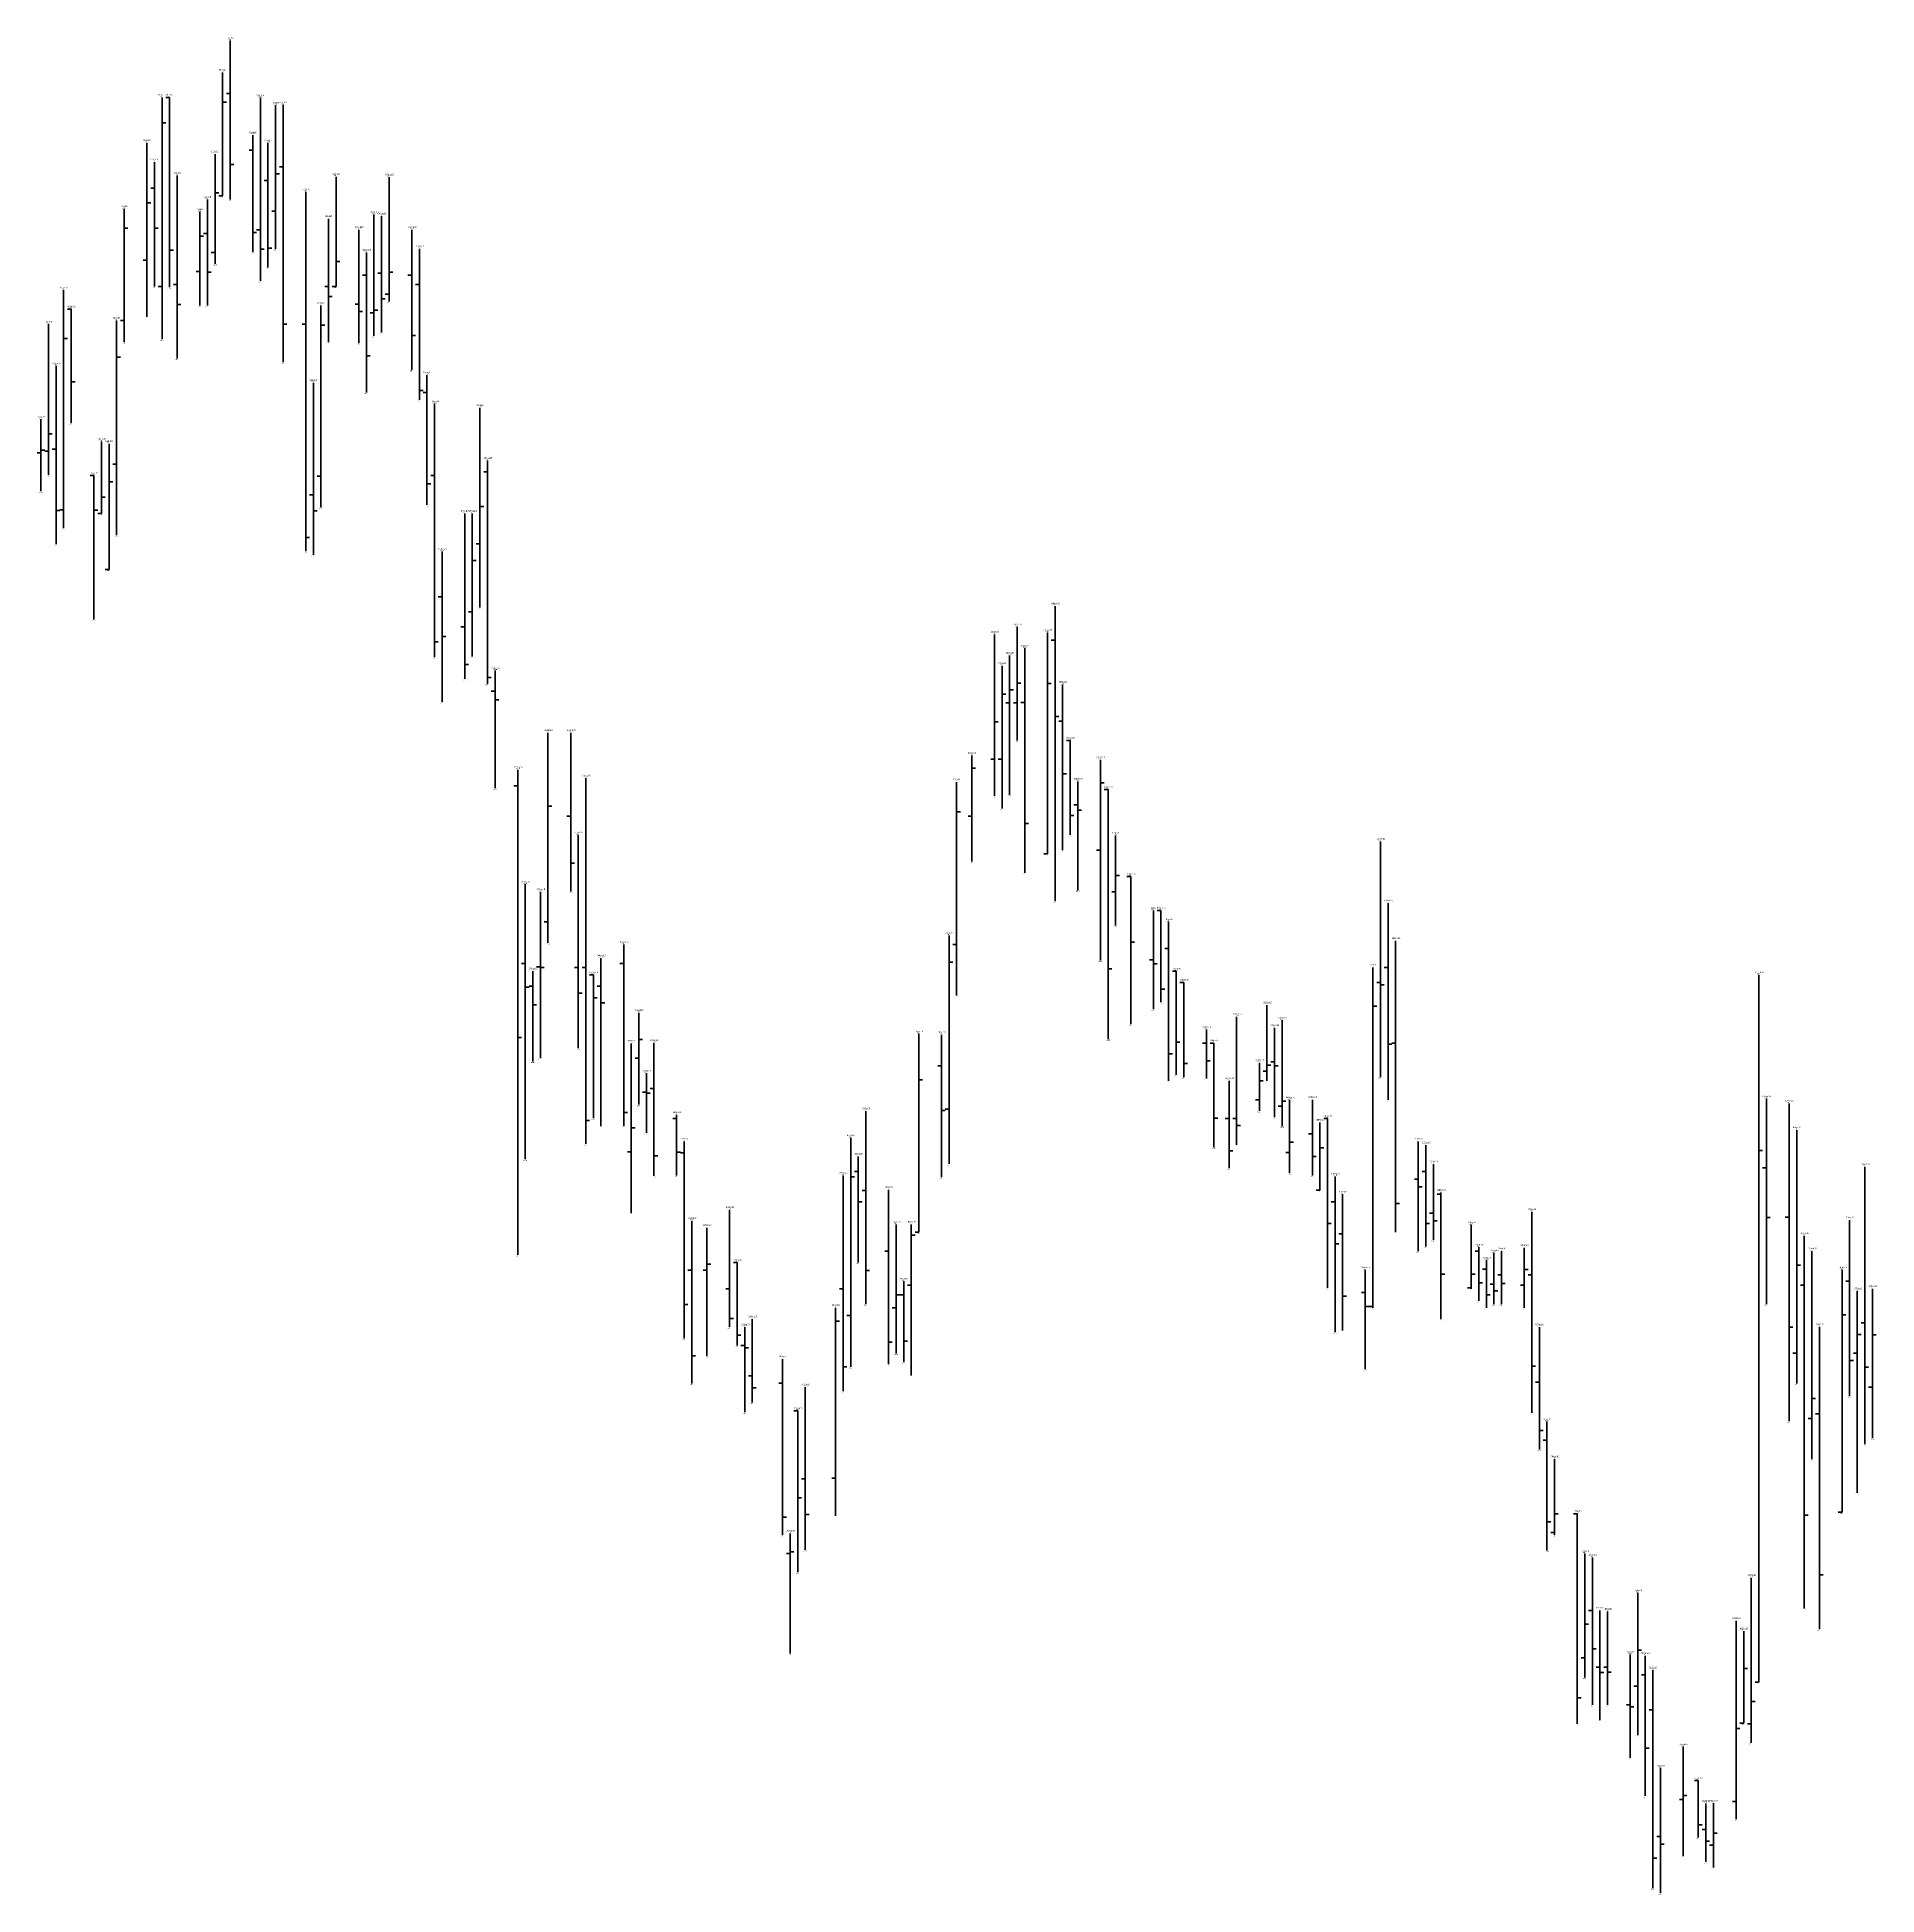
# Model space of a CAD drawing. Header units: inches. Extents: x 0 to 30000, y -20 to 2443.
# Drawn here: x 15003.5 to 15246.6, y 477.4 to 723 of the extents above; entities that cross this region are included whole.
import ezdxf

# ---------------------------------------------------------------- set-up
doc = ezdxf.new("R2010")
doc.units = ezdxf.units.IN
doc.header["$MEASUREMENT"] = 0
for name, color, linetype in [('DATE', 7, 'Continuous'), ('Graph', 7, 'Continuous'), ('Rate', 7, 'Continuous')]:
    doc.layers.add(name, color=color, linetype=linetype)
doc.styles.get("Standard").update_dxf_attribs({"font": 'arial.ttf'})

msp = doc.modelspace()

# ---------------------------------------------------------------- linework, layer by layer
at = {"layer": 'Graph', "color": 1, "lineweight": 35}
for p, q in [((15029, 722.5), (15029, 701.5)), ((15021, 715), (15020.5, 715)), ((15021, 715), (15021, 689.9)), ((15029, 715.5), (15028.5, 715.5)), ((15033, 714.925), (15033, 690.75)), ((15036, 714), (15036, 680)), ((15032, 710), (15032, 694.525)), ((15032, 708), (15031.5, 708)), ((15034, 708.975), (15034, 692.5)), ((15019, 706.45), (15019, 690)), ((15029, 706.125), (15029.5, 706.125)), ((15036, 705.8), (15035.5, 705.8)), ((15019, 703), (15018.5, 703)), ((15022, 704.675), (15022, 680.5)), ((15034, 704), (15033.5, 704)), ((15039, 702.5), (15039, 655)), ((15026, 701.5), (15026, 687.5)), ((15019, 697.7), (15019.5, 697.7)), ((15033, 697.5), (15032.5, 697.5)), ((15042, 698.95), (15042, 682.625)), ((15046, 697.5), (15046, 682.5)), ((15049, 699.3), (15049, 683.9)), ((15053, 697.5), (15053, 679)), ((15026, 697), (15025.5, 697)), ((15032, 697.125), (15032.5, 697.125)), ((15033, 694.95), (15033.5, 694.95)), ((15034, 695.075), (15034.5, 695.075)), ((15054, 695), (15054, 675)), ((15021, 694.825), (15021.5, 694.825)), ((15047, 694.5), (15047, 676)), ((15022, 690.25), (15021.5, 690.25)), ((15026, 691.875), (15026.5, 691.875)), ((15047, 691.5), (15046.5, 691.5)), ((15049, 691.75), (15048.5, 691.75)), ((15053, 691.5), (15052.5, 691.5)), ((15054, 690.25), (15053.5, 690.25)), ((15022, 687.625), (15022.5, 687.625)), ((15042, 690), (15041.5, 690)), ((15042, 688.675), (15042.5, 688.675)), ((15046, 687.65), (15045.5, 687.65)), ((15049, 688.35), (15049.5, 688.35)), ((15008, 687), (15007.5, 687)), ((15008, 687), (15008, 672)), ((15046, 686.7), (15046.5, 686.7)), ((15036, 685), (15036.5, 685)), ((15039, 685), (15038.5, 685)), ((15053, 683.525), (15053.5, 683.525)), ((15047, 680.825), (15047.5, 680.825)), ((15006, 679.5), (15006, 655.925)), ((15055, 678.3), (15055, 661.15)), ((15008, 677.4), (15008.5, 677.4)), ((15040, 677.275), (15040, 654.525)), ((15054, 676.275), (15054.5, 676.275)), ((15055, 676), (15054.5, 676)), ((15056, 674.475), (15056, 641)), ((15006, 668.5), (15005.5, 668.5)), ((15063, 665.5), (15062.5, 665.5)), ((15063, 667), (15063, 637.5)), ((15011, 665), (15010.5, 665)), ((15011, 665), (15011, 645.975)), ((15055, 663.9), (15055.5, 663.9)), ((15056, 665), (15055.5, 665)), ((15040, 662.45), (15039.5, 662.45)), ((15006, 660.375), (15006.5, 660.375)), ((15011, 660.45), (15011.5, 660.45)), ((15040, 660.35), (15040.5, 660.35)), ((15060, 660), (15060, 638.125)), ((15039, 656.825), (15039.5, 656.825)), ((15057, 654.95), (15057, 635.05)), ((15057, 649), (15056.5, 649)), ((15138, 647.75), (15138, 608.75)), ((15057, 643.725), (15057.5, 643.725)), ((15060, 645), (15059.5, 645)), ((15056, 643.05), (15056.5, 643.05)), ((15134, 642.175), (15134, 612.5)), ((15138, 643.25), (15137.5, 643.25)), ((15060, 640.025), (15060.5, 640.025)), ((15064, 639.225), (15064, 623.7)), ((15063, 638.3), (15063.5, 638.3)), ((15064, 636.5), (15063.5, 636.5)), ((15139, 637.4), (15139, 615.5)), ((15064, 635.35), (15064.5, 635.35)), ((15134, 635), (15133.5, 635)), ((15138, 633.15), (15138.5, 633.15)), ((15139, 632.55), (15138.5, 632.55)), ((15074, 631), (15074, 610.025)), ((15140, 630), (15139.5, 630)), ((15140, 630), (15140, 617.5)), ((15067, 624), (15066.5, 624)), ((15067, 626.125), (15067, 562)), ((15076, 625), (15076, 576.675)), ((15139, 625.6), (15139.5, 625.6)), ((15141, 624.575), (15141, 610.225)), ((15141, 621.5), (15140.5, 621.5)), ((15145, 623.5), (15144.5, 623.5)), ((15145, 623.5), (15145, 590.525)), ((15074, 620), (15073.5, 620)), ((15134, 619.025), (15134.5, 619.025)), ((15140, 620.075), (15140.5, 620.075)), ((15141, 620.775), (15141.5, 620.775)), ((15075, 617.5), (15075, 589.3)), ((15181, 616.65), (15181, 585.5)), ((15074, 613.775), (15074.5, 613.775)), ((15148, 612), (15147.5, 612)), ((15148, 612), (15148, 592.5)), ((15068, 610.975), (15068, 574.625)), ((15070, 609.975), (15070, 588)), ((15151, 607.5), (15151, 594.475)), ((15152, 607.5), (15151.5, 607.5)), ((15152, 607.5), (15152, 595.4)), ((15182, 608.5), (15182, 582.5)), ((15153, 606), (15153, 585)), ((15081, 603), (15081, 579)), ((15148, 603.325), (15148.5, 603.325)), ((15153, 602.5), (15152.5, 602.5)), ((15183, 603.5), (15183, 565)), ((15068, 600.5), (15067.5, 600.5)), ((15069, 599.5), (15069, 587.575)), ((15070, 600.05), (15069.5, 600.05)), ((15070, 599.975), (15070.5, 599.975)), ((15075, 600), (15074.5, 600)), ((15076, 600), (15075.5, 600)), ((15078, 601.225), (15078, 579)), ((15081, 600.5), (15080.5, 600.5)), ((15145, 599.825), (15145.5, 599.825)), ((15151, 601), (15150.5, 601)), ((15151, 600.45), (15151.5, 600.45)), ((15154, 599.475), (15153.5, 599.475)), ((15154, 599.475), (15154, 585.8)), ((15182, 600), (15181.5, 600)), ((15068, 597.375), (15068.5, 597.375)), ((15069, 597.5), (15068.5, 597.5)), ((15077, 599), (15076.5, 599)), ((15077, 599), (15077, 580.05)), ((15078, 597.5), (15077.5, 597.5)), ((15152, 597.1), (15152.5, 597.1)), ((15155, 598), (15154.5, 598)), ((15155, 598), (15155, 585.5)), ((15181, 598), (15180.5, 598)), ((15181, 597.7), (15181.5, 597.7)), ((15069, 595.025), (15069.5, 595.025)), ((15075, 596.575), (15075.5, 596.575)), ((15077, 595.975), (15077.5, 595.975)), ((15078, 595.325), (15078.5, 595.325)), ((15162, 593.475), (15162, 576.55)), ((15167, 592), (15167, 580.25)), ((15067, 590.75), (15067.5, 590.75)), ((15085, 590.025), (15085, 572.45)), ((15123, 591.1), (15123, 572.25)), ((15154, 590.1), (15154.5, 590.1)), ((15158, 590), (15157.5, 590)), ((15158, 591.775), (15158, 585.3)), ((15159, 590), (15158.5, 590)), ((15159, 590), (15159, 576.25)), ((15182, 589.825), (15182.5, 589.825)), ((15183, 590), (15182.5, 590)), ((15123, 587), (15122.5, 587)), ((15153, 588.55), (15153.5, 588.55)), ((15155, 587.275), (15155.5, 587.275)), ((15158, 587.625), (15158.5, 587.625)), ((15167, 587.5), (15166.5, 587.5)), ((15167, 587), (15167.5, 587)), ((15084, 586), (15084, 578.125)), ((15161, 585), (15161, 573.45)), ((15084, 583.5), (15083.5, 583.5)), ((15084, 583.375), (15084.5, 583.375)), ((15085, 584), (15084.5, 584)), ((15172, 582.5), (15172, 572.5)), ((15232, 582.6), (15232, 555.5)), ((15235, 582), (15235, 540)), ((15076, 579.75), (15076.5, 579.75)), ((15081, 580.825), (15081.5, 580.825)), ((15088, 580), (15087.5, 580)), ((15088, 580.5), (15088, 572.5)), ((15113, 581), (15113, 555.5)), ((15123, 581.075), (15123.5, 581.075)), ((15159, 580.05), (15159.5, 580.05)), ((15161, 580), (15160.5, 580)), ((15162, 580), (15161.5, 580)), ((15174, 580), (15173.5, 580)), ((15174, 580), (15174, 557.625)), ((15162, 579.075), (15162.5, 579.075)), ((15172, 578), (15171.5, 578)), ((15085, 575.1), (15085.5, 575.1)), ((15088, 575.55), (15088.5, 575.55)), ((15089, 575.5), (15088.5, 575.5)), ((15089, 577), (15089, 551)), ((15112, 575), (15112, 561)), ((15161, 575.75), (15161.5, 575.75)), ((15172, 575), (15172.5, 575)), ((15186, 577), (15186, 562.5)), ((15187, 576.5), (15187, 563.1)), ((15110, 572.5), (15110, 543.975)), ((15112, 573.025), (15111.5, 573.025)), ((15175, 572.375), (15175, 551.775)), ((15187, 573), (15186.5, 573)), ((15188, 574), (15188, 564)), ((15232, 573.5), (15231.5, 573.5)), ((15245, 573.65), (15245, 536.975)), ((15113, 570.5), (15112.5, 570.5)), ((15116, 570.6), (15116, 547.55)), ((15176, 570), (15176, 552)), ((15186, 572), (15185.5, 572)), ((15186, 571), (15186.5, 571)), ((15189, 570), (15188.5, 570)), ((15189, 570.25), (15189, 553.5)), ((15095, 567.95), (15095, 552.5)), ((15112, 569), (15112.5, 569)), ((15175, 569), (15174.5, 569)), ((15183, 568.775), (15183.5, 568.775)), ((15188, 567.5), (15187.5, 567.5)), ((15201, 567.675), (15201, 541.125)), ((15090, 566.5), (15090, 545)), ((15174, 566.125), (15174.5, 566.125)), ((15187, 566.125), (15187.5, 566.125)), ((15188, 566.475), (15188.5, 566.475)), ((15232, 566.95), (15232.5, 566.95)), ((15235, 567), (15234.5, 567)), ((15243, 566.6), (15243, 543.3)), ((15116, 562.5), (15115.5, 562.5)), ((15175, 563.475), (15175.5, 563.475)), ((15176, 564.775), (15175.5, 564.775)), ((15194, 562.5), (15193.5, 562.5)), ((15194, 563), (15194, 555.925)), ((15197, 562.5), (15197, 555.5)), ((15237, 564.5), (15237, 515.25)), ((15090, 559.975), (15089.5, 559.975)), ((15096, 560.975), (15095.5, 560.975)), ((15096, 560.975), (15096, 550)), ((15113, 559.925), (15113.5, 559.925)), ((15179, 560), (15179, 546.95)), ((15195, 560.1), (15194.5, 560.1)), ((15195, 561.275), (15195, 555)), ((15196, 562.25), (15196, 555.5)), ((15095, 557.5), (15094.5, 557.5)), ((15110, 557.5), (15109.5, 557.5)), ((15118, 558.5), (15118, 547.8)), ((15189, 559.45), (15189.5, 559.45)), ((15194, 558.3), (15194.5, 558.3)), ((15196, 558.125), (15195.5, 558.125)), ((15197, 559.375), (15196.5, 559.375)), ((15197, 558.225), (15197.5, 558.225)), ((15201, 559.375), (15200.5, 559.375)), ((15237, 558), (15236.5, 558)), ((15243, 558.5), (15242.5, 558.5)), ((15089, 555.425), (15089.5, 555.425)), ((15118, 556.725), (15117.5, 556.725)), ((15176, 556.525), (15176.5, 556.525)), ((15179, 557), (15178.5, 557)), ((15179, 555.15), (15179.5, 555.15)), ((15195, 556.7), (15195.5, 556.7)), ((15196, 557.25), (15196.5, 557.25)), ((15095, 553.6), (15095.5, 553.6)), ((15098, 553.5), (15098, 542.5)), ((15245, 553), (15244.5, 553)), ((15096, 551.375), (15096.5, 551.375)), ((15097, 552.45), (15097, 541.2)), ((15116, 550.45), (15116.5, 550.45)), ((15118, 550.575), (15118.5, 550.575)), ((15202, 552.45), (15202, 536.275)), ((15235, 552.425), (15235.5, 552.425)), ((15239, 552.5), (15239, 512.5)), ((15090, 548.65), (15090.5, 548.65)), ((15097, 550), (15096.5, 550)), ((15097, 549.7), (15097.5, 549.7)), ((15102, 548.225), (15102, 525)), ((15243, 548.05), (15243.5, 548.05)), ((15098, 546), (15097.5, 546)), ((15110, 547.2), (15110.5, 547.2)), ((15201, 547.275), (15201.5, 547.275)), ((15202, 545.15), (15201.5, 545.15)), ((15245, 547.15), (15245.5, 547.15)), ((15098, 544.4), (15098.5, 544.4)), ((15102, 545.025), (15101.5, 545.025)), ((15105, 544.5), (15105, 523.025)), ((15104, 541.4), (15103.5, 541.4)), ((15104, 541.4), (15104, 520.05)), ((15239, 541), (15238.5, 541)), ((15202, 538.8), (15202.5, 538.8)), ((15203, 539.95), (15203, 522.925)), ((15203, 537.5), (15202.5, 537.5)), ((15105, 532.4), (15104.5, 532.4)), ((15104, 529.875), (15104.5, 529.875)), ((15102, 527.325), (15102.5, 527.325)), ((15105, 527.675), (15105.5, 527.675)), ((15203, 526.725), (15203.5, 526.725)), ((15207, 527.775), (15206.5, 527.775)), ((15207, 527.8), (15207, 500)), ((15237, 527.575), (15237.5, 527.575)), ((15209, 522), (15209, 502.5)), ((15239, 519.7), (15239.5, 519.7)), ((15209, 515), (15208.5, 515)), ((15210, 515), (15210, 500.5)), ((15211, 514.85), (15211, 502.5)), ((15209, 509.925), (15209.5, 509.925)), ((15214, 509.15), (15214, 495.5)), ((15216, 509), (15216, 490.5)), ((15210, 507.5), (15209.5, 507.5)), ((15210, 506.8), (15210.5, 506.8)), ((15211, 507.5), (15210.5, 507.5)), ((15211, 506.825), (15211.5, 506.825)), ((15216, 506.5), (15215.5, 506.5)), ((15217, 507.1), (15217, 478.3)), ((15207, 503.425), (15207.5, 503.425)), ((15214, 502.5), (15213.5, 502.5)), ((15214, 502.25), (15214.5, 502.25)), ((15217, 501.875), (15216.5, 501.875)), ((15216, 496.8), (15216.5, 496.8)), ((15218, 494.125), (15218, 477.6)), ((15223, 492.5), (15222.5, 492.5)), ((15223, 492.5), (15223, 485)), ((15224, 489.475), (15224, 481.75)), ((15223, 486.65), (15223.5, 486.65)), ((15218, 485.125), (15217.5, 485.125)), ((15218, 484.1), (15218.5, 484.1)), ((15224, 486.025), (15223.5, 486.025)), ((15224, 484.475), (15224.5, 484.475)), ((15217, 482.25), (15217.5, 482.25))]:
    msp.add_line(p, q, dxfattribs=at)
at = {"layer": 'Graph', "color": 3, "lineweight": 35}
for p, q in [((15028, 718.3), (15028, 702)), ((15020, 715), (15020, 683.025)), ((15028, 714.35), (15028.5, 714.35)), ((15035, 713.95), (15035, 695)), ((15020, 711.65), (15020.5, 711.65)), ((15018, 709), (15018, 686)), ((15027, 707.5), (15027, 692.975)), ((15035, 704.875), (15035.5, 704.875)), ((15027, 702.375), (15027.5, 702.375)), ((15043, 704.5), (15043, 690)), ((15050, 704.45), (15050, 688)), ((15015, 700.25), (15015, 682.65)), ((15018, 701.075), (15018.5, 701.075)), ((15028, 702), (15027.5, 702)), ((15035, 699.975), (15034.5, 699.975)), ((15015, 697.725), (15015.5, 697.725)), ((15025, 699.85), (15025, 687.5)), ((15048, 699.5), (15048, 683.5)), ((15025, 696.65), (15025.5, 696.65)), ((15018, 693.5), (15017.5, 693.5)), ((15027, 694.5), (15026.5, 694.5)), ((15043, 693.3), (15043.5, 693.3)), ((15025, 692), (15024.5, 692)), ((15050, 691.9), (15050.5, 691.9)), ((15007, 689.5), (15007, 658.05)), ((15020, 690), (15019.5, 690)), ((15043, 690), (15042.5, 690)), ((15050, 689), (15049.5, 689)), ((15014, 685.5), (15014, 657.125)), ((15015, 685.5), (15014.5, 685.5)), ((15041, 687.5), (15041, 660.85)), ((15048, 686.5), (15047.5, 686.5)), ((15048, 686.85), (15048.5, 686.85)), ((15005, 685), (15005, 665.1)), ((15007, 683.125), (15007.5, 683.125)), ((15041, 684.9), (15041.5, 684.9)), ((15014, 680.65), (15014.5, 680.65)), ((15062, 673.975), (15062, 647.575)), ((15004, 672.45), (15004, 662.925)), ((15005, 670.525), (15005.5, 670.525)), ((15004, 668), (15003.5, 668)), ((15004, 668.375), (15004.5, 668.375)), ((15005, 668.25), (15004.5, 668.25)), ((15012, 669.5), (15012, 660)), ((15013, 669.2), (15013, 652.6)), ((15014, 666.5), (15013.5, 666.5)), ((15013, 664.175), (15013.5, 664.175)), ((15041, 664.95), (15040.5, 664.95)), ((15012, 662.15), (15012.5, 662.15)), ((15062, 660.925), (15062.5, 660.925)), ((15007, 660.5), (15006.5, 660.5)), ((15012, 660), (15011.5, 660)), ((15061, 660), (15061, 641.075)), ((15062, 656), (15061.5, 656)), ((15061, 653.8), (15061.5, 653.8)), ((15013, 652.6), (15012.5, 652.6)), ((15061, 647), (15060.5, 647)), ((15130, 644), (15130, 622.675)), ((15133, 645), (15133, 630)), ((15137, 644.25), (15137, 615)), ((15132, 641.225), (15132, 622.75)), ((15131, 639.85), (15131, 621)), ((15131, 636.1), (15131.5, 636.1)), ((15132, 636.675), (15132.5, 636.675)), ((15133, 637.55), (15133.5, 637.55)), ((15137, 637.525), (15137.5, 637.525)), ((15132, 634.975), (15131.5, 634.975)), ((15133, 634.975), (15132.5, 634.975)), ((15130, 632.45), (15130.5, 632.45)), ((15071, 631), (15071, 603.225)), ((15127, 628), (15127, 614)), ((15127, 626.325), (15127.5, 626.325)), ((15130, 627.5), (15129.5, 627.5)), ((15131, 627.5), (15130.5, 627.5)), ((15144, 627.45), (15144, 600.925)), ((15125, 624.5), (15125, 596.275)), ((15144, 624.375), (15144.5, 624.375)), ((15071, 621.3), (15071.5, 621.3)), ((15125, 620.55), (15125.5, 620.55)), ((15127, 620), (15126.5, 620)), ((15146, 617.45), (15146, 605.525)), ((15137, 615), (15136.5, 615)), ((15144, 615.5), (15143.5, 615.5)), ((15146, 612.15), (15146.5, 612.15)), ((15146, 610), (15145.5, 610)), ((15071, 606), (15070.5, 606)), ((15124, 604.2), (15124, 574.025)), ((15125, 603), (15124.5, 603)), ((15124, 600.7), (15124.5, 600.7)), ((15180, 600), (15180, 555)), ((15231, 599), (15231, 505.5)), ((15166, 595), (15166, 585)), ((15180, 594.875), (15180.5, 594.875)), ((15083, 594), (15083, 581.85)), ((15168, 593), (15168, 579.025)), ((15082, 589.95), (15082, 567.5)), ((15083, 590.475), (15083.5, 590.475)), ((15120, 591.2), (15120, 565)), ((15083, 587.975), (15082.5, 587.975)), ((15165, 587.4), (15165, 581.05)), ((15166, 587.075), (15166.5, 587.075)), ((15120, 585.15), (15120.5, 585.15)), ((15165, 585), (15165.5, 585)), ((15166, 586.3), (15165.5, 586.3)), ((15165, 582.5), (15164.5, 582.5)), ((15168, 582.325), (15168.5, 582.325)), ((15169, 582.475), (15169, 572.775)), ((15124, 581.25), (15123.5, 581.25)), ((15168, 581.65), (15167.5, 581.65)), ((15082, 578.775), (15082.5, 578.775)), ((15111, 577.45), (15111, 547.175)), ((15173, 579.5), (15173, 570.5)), ((15236, 578.5), (15236, 545)), ((15082, 575.625), (15081.5, 575.625)), ((15169, 575.525), (15168.5, 575.525)), ((15169, 576.9), (15169.5, 576.9)), ((15173, 576.125), (15173.5, 576.125)), ((15231, 575.775), (15231.5, 575.775)), ((15111, 572.3), (15111.5, 572.3)), ((15173, 570.55), (15172.5, 570.55)), ((15092, 565.575), (15092, 548.6)), ((15117, 566), (15117, 548.975)), ((15119, 566), (15119, 546.05)), ((15120, 565), (15119.5, 565)), ((15193, 565.95), (15193, 557.5)), ((15119, 564.6), (15119.5, 564.6)), ((15200, 562.925), (15200, 555)), ((15238, 562.5), (15238, 535)), ((15092, 559.975), (15091.5, 559.975)), ((15092, 560.75), (15092.5, 560.75)), ((15200, 560.075), (15200.5, 560.075)), ((15236, 560.625), (15236.5, 560.625)), ((15242, 560), (15242, 528)), ((15119, 558), (15118.5, 558)), ((15193, 557.65), (15192.5, 557.65)), ((15193, 559.45), (15193.5, 559.45)), ((15200, 558), (15199.5, 558)), ((15246, 557.5), (15246, 537.775)), ((15109, 555), (15109, 527.5)), ((15117, 554.975), (15116.5, 554.975)), ((15117, 556.725), (15117.5, 556.725)), ((15180, 555.15), (15179.5, 555.15)), ((15244, 557.2), (15244, 530.525)), ((15109, 553.225), (15109.5, 553.225)), ((15111, 553.975), (15110.5, 553.975)), ((15242, 554.075), (15242.5, 554.075)), ((15244, 551.475), (15244.5, 551.475)), ((15246, 551.425), (15246.5, 551.425)), ((15236, 549), (15235.5, 549)), ((15244, 549), (15243.5, 549)), ((15238, 543.025), (15238.5, 543.025)), ((15246, 544.5), (15245.5, 544.5)), ((15238, 540.375), (15237.5, 540.375)), ((15204, 535), (15204, 525)), ((15109, 532.5), (15108.5, 532.5)), ((15242, 528), (15241.5, 528)), ((15204, 527.775), (15204.5, 527.775)), ((15103, 525.175), (15103, 509.3)), ((15204, 525.275), (15203.5, 525.275)), ((15103, 522.5), (15102.5, 522.5)), ((15103, 522.725), (15103.5, 522.725)), ((15208, 522.5), (15208, 506.15)), ((15230, 519.3), (15230, 497.5)), ((15215, 517.3), (15215, 498.5)), ((15228, 513.625), (15228, 487.4)), ((15208, 513.175), (15208.5, 513.175)), ((15229, 512.25), (15229, 500.1)), ((15208, 508.725), (15207.5, 508.725)), ((15215, 509.725), (15215.5, 509.725)), ((15229, 507.3), (15229.5, 507.3)), ((15215, 505), (15214.5, 505)), ((15231, 505.5), (15230.5, 505.5)), ((15230, 502.95), (15230.5, 502.95)), ((15228, 499.4), (15228.5, 499.4)), ((15229, 500.1), (15228.5, 500.1)), ((15230, 500), (15229.5, 500)), ((15221, 496.95), (15221, 482.5)), ((15221, 490), (15220.5, 490)), ((15221, 490.525), (15221.5, 490.525)), ((15225, 489.5), (15225, 481)), ((15228, 489.75), (15227.5, 489.75)), ((15225, 483.95), (15224.5, 483.95)), ((15225, 485.55), (15225.5, 485.55))]:
    msp.add_line(p, q, dxfattribs=at)

# ---------------------------------------------------------------- texts
at = {"layer": 'DATE'}
for s, p in [('17Jul15', (15028.5, 722.75)), ('16Jul15', (15027.5, 718.55)), ('08Jul15', (15019.5, 715.25)), ('09Jul15', (15020.5, 715.25)), ('21Jul15', (15032.5, 715.175)), ('23Jul15', (15034.5, 714.2)), ('24Jul15', (15035.5, 714.25)), ('20Jul15', (15031.5, 710.25)), ('06Jul15', (15017.5, 709.25)), ('15Jul15', (15026.5, 707.75)), ('22Jul15', (15033.5, 709.225)), ('07Jul15', (15018.5, 706.7)), ('10Jul15', (15021.5, 704.925)), ('31Jul15', (15042.5, 704.75)), ('07Aug15', (15049.5, 704.7)), ('27Jul15', (15038.5, 702.75)), ('03Jul15', (15014.5, 700.5)), ('13Jul15', (15024.5, 700.1)), ('14Jul15', (15025.5, 701.75)), ('05Aug15', (15047.5, 699.75)), ('30Jul15', (15041.5, 699.2)), ('03Aug15', (15045.5, 697.75)), ('06Aug15', (15048.5, 699.55)), ('10Aug15', (15052.5, 697.75)), ('04Aug15', (15046.5, 694.75)), ('11Aug15', (15053.5, 695.25)), ('25Jun15', (15006.5, 689.75)), ('29Jul15', (15040.5, 687.75)), ('23Jun15', (15004.5, 685.25)), ('26Jun15', (15007.5, 687.25)), ('02Jul15', (15013.5, 685.75)), ('24Jun15', (15005.5, 679.75)), ('12Aug15', (15054.5, 678.55)), ('28Jul15', (15039.5, 677.525)), ('22Jun15', (15003.5, 672.7)), ('13Aug15', (15055.5, 674.725)), ('19Aug15', (15061.5, 674.225)), ('30Jun15', (15011.5, 669.75)), ('01Jul15', (15012.5, 669.45)), ('20Aug15', (15062.5, 667.25)), ('29Jun15', (15010.5, 665.25)), ('17Aug15', (15059.5, 660.25)), ('18Aug15', (15060.5, 660.25)), ('14Aug15', (15056.5, 655.2)), ('03Nov15', (15137.5, 648)), ('26Oct15', (15129.5, 644.25)), ('29Oct15', (15132.5, 645.25)), ('02Nov15', (15136.5, 644.5)), ('28Oct15', (15131.5, 641.475)), ('30Oct15', (15133.5, 642.425)), ('21Aug15', (15063.5, 639.475)), ('27Oct15', (15130.5, 640.1)), ('04Nov15', (15138.5, 637.65)), ('28Aug15', (15070.5, 631.25)), ('31Aug15', (15073.5, 631.25)), ('05Nov15', (15139.5, 630.25)), ('24Aug15', (15066.5, 626.375)), ('23Oct15', (15126.5, 628.25)), ('09Nov15', (15143.5, 627.7)), ('02Sep15', (15075.5, 625.25)), ('21Oct15', (15124.5, 624.75)), ('06Nov15', (15140.5, 624.825)), ('10Nov15', (15144.5, 623.75)), ('01Sep15', (15074.5, 617.75)), ('11Nov15', (15145.5, 617.7)), ('16Dec15', (15180.5, 616.9)), ('13Nov15', (15147.5, 612.25)), ('25Aug15', (15067.5, 611.225)), ('27Aug15', (15069.5, 610.225)), ('16Nov15', (15150.5, 607.75)), ('17Nov15', (15151.5, 607.75)), ('17Dec15', (15181.5, 608.75)), ('20Oct15', (15123.5, 604.45)), ('18Nov15', (15152.5, 606.25)), ('04Sep15', (15077.5, 601.475)), ('07Sep15', (15080.5, 603.25)), ('18Dec15', (15182.5, 603.75)), ('26Aug15', (15068.5, 599.75)), ('03Sep15', (15076.5, 599.25)), ('19Nov15', (15153.5, 599.725)), ('15Dec15', (15179.5, 600.25)), ('04Feb16', (15230.5, 599.25)), ('20Nov15', (15154.5, 598.25)), ('09Sep15', (15082.5, 594.25)), ('01Dec15', (15165.5, 595.25)), ('23Nov15', (15157.5, 592.025)), ('27Nov15', (15161.5, 593.725)), ('02Dec15', (15166.5, 592.25)), ('03Dec15', (15167.5, 593.25)), ('08Sep15', (15081.5, 590.2)), ('11Sep15', (15084.5, 590.275)), ('16Oct15', (15119.5, 591.45)), ('19Oct15', (15122.5, 591.35)), ('24Nov15', (15158.5, 590.25)), ('30Nov15', (15164.5, 587.65)), ('10Sep15', (15083.5, 586.25)), ('26Nov15', (15160.5, 585.25)), ('04Dec15', (15168.5, 582.725)), ('07Dec15', (15171.5, 582.75)), ('05Feb16', (15231.5, 582.85)), ('08Feb16', (15234.5, 582.25)), ('14Sep15', (15087.5, 580.75)), ('09Oct15', (15112.5, 581.25)), ('08Dec15', (15172.5, 579.75)), ('09Dec15', (15173.5, 580.25)), ('15Sep15', (15088.5, 577.25)), ('07Oct15', (15110.5, 577.7)), ('21Dec15', (15185.5, 577.25)), ('09Feb16', (15235.5, 578.75)), ('08Oct15', (15111.5, 575.25)), ('22Dec15', (15186.5, 576.75)), ('06Oct15', (15109.5, 572.75)), ('10Dec15', (15174.5, 572.625)), ('23Dec15', (15187.5, 574.25)), ('18Feb16', (15244.5, 573.9)), ('12Oct15', (15115.5, 570.85)), ('11Dec15', (15175.5, 570.25)), ('24Dec15', (15188.5, 570.5)), ('21Sep15', (15094.5, 568.2)), ('05Jan16', (15200.5, 567.925)), ('16Sep15', (15089.5, 566.75)), ('18Sep15', (15091.5, 565.825)), ('13Oct15', (15116.5, 566.25)), ('15Oct15', (15118.5, 566.25)), ('28Dec15', (15192.5, 566.2)), ('10Feb16', (15236.5, 564.75)), ('16Feb16', (15242.5, 566.85)), ('29Dec15', (15193.5, 563.25)), ('31Dec15', (15195.5, 562.5)), ('01Jan16', (15196.5, 562.75)), ('04Jan16', (15199.5, 563.175)), ('11Feb16', (15237.5, 562.75)), ('22Sep15', (15095.5, 561.225)), ('14Dec15', (15178.5, 560.25)), ('30Dec15', (15194.5, 561.525)), ('15Feb16', (15241.5, 560.25)), ('14Oct15', (15117.5, 558.75)), ('17Feb16', (15243.5, 557.45)), ('19Feb16', (15245.5, 557.75)), ('05Oct15', (15108.5, 555.25)), ('23Sep15', (15096.5, 552.7)), ('24Sep15', (15097.5, 553.75)), ('06Jan16', (15201.5, 552.7)), ('12Feb16', (15238.5, 552.75)), ('28Sep15', (15101.5, 548.475)), ('01Oct15', (15104.5, 544.75)), ('30Sep15', (15103.5, 541.65)), ('07Jan16', (15202.5, 540.2)), ('08Jan16', (15203.5, 535.25)), ('11Jan16', (15206.5, 528.05)), ('29Sep15', (15102.5, 525.425)), ('12Jan16', (15207.5, 522.75)), ('13Jan16', (15208.5, 522.25)), ('03Feb16', (15229.5, 519.55)), ('19Jan16', (15214.5, 517.55)), ('14Jan16', (15209.5, 515.25)), ('15Jan16', (15210.5, 515.1)), ('01Feb16', (15227.5, 513.875)), ('02Feb16', (15228.5, 512.5)), ('18Jan16', (15213.5, 509.4)), ('20Jan16', (15215.5, 509.25)), ('21Jan16', (15216.5, 507.35)), ('25Jan16', (15220.5, 497.2)), ('22Jan16', (15217.5, 494.375)), ('27Jan16', (15222.5, 492.75)), ('28Jan16', (15223.5, 489.725)), ('29Jan16', (15224.5, 489.75))]:
    msp.add_text(s, height=0.2, dxfattribs=at).set_placement(p)
at = {"layer": 'Rate'}
for s, p in [('1445', (15028.75, 722.6)), ('1436.6', (15027.75, 718.4)), ('1430', (15019.75, 715.1)), ('1430', (15020.75, 715.1)), ('1429.85', (15032.75, 715.025)), ('1427.9', (15034.75, 714.05)), ('1428', (15035.75, 714.1)), ('1420', (15031.75, 710.1)), ('1418', (15017.75, 709.1)), ('1415', (15026.75, 707.6)), ('1417.95', (15033.75, 709.075)), ('1412.9', (15018.75, 706.55)), ('1409.35', (15021.75, 704.775)), ('1405', (15038.75, 702.6)), ('1409', (15042.75, 704.6)), ('1408.9', (15049.75, 704.55)), ('1400.5', (15014.75, 700.35)), ('1399.7', (15024.75, 699.95)), ('1403', (15025.75, 701.6)), ('1404', (15027.75, 701.8)), ('1403', (15028.75, 701.3)), ('1397.9', (15041.75, 699.05)), ('1395', (15045.75, 697.6)), ('1399', (15047.75, 699.6)), ('1398.6', (15048.75, 699.4)), ('1395', (15052.75, 697.6)), ('1390', (15053.75, 695.1)), ('1385.95', (15026.75, 692.775)), ('1389.05', (15031.75, 694.325)), ('1390', (15034.75, 694.8)), ('1389', (15046.75, 694.6)), ('1381.5', (15032.75, 690.55)), ('1385', (15033.75, 692.3)), ('1379', (15006.75, 689.6)), ('1380', (15018.75, 689.8)), ('1379.8', (15020.75, 689.7)), ('1375', (15040.75, 687.6)), ('1380', (15042.75, 689.8)), ('1376', (15049.75, 687.8)), ('1370', (15004.75, 685.1)), ('1374', (15007.75, 687.1)), ('1371', (15013.75, 685.6)), ('1372', (15017.75, 685.8)), ('1375', (15024.75, 687.3)), ('1375', (15025.75, 687.3)), ('1366.05', (15019.75, 682.825)), ('1367', (15047.75, 683.3)), ('1367.8', (15048.75, 683.7)), ('1365.3', (15014.75, 682.45)), ('1361', (15021.75, 680.3)), ('1365.25', (15041.75, 682.425)), ('1365', (15045.75, 682.3)), ('1359', (15005.75, 679.6)), ('1360', (15035.75, 679.8)), ('1358', (15052.75, 678.8)), ('1356.6', (15054.75, 678.4)), ('1354.55', (15039.75, 677.375)), ('1352', (15046.75, 675.8)), ('1350', (15053.75, 674.8)), ('1348.95', (15055.75, 674.575)), ('1347.95', (15061.75, 674.075)), ('1344.9', (15003.75, 672.55)), ('1344', (15007.75, 671.8)), ('1339', (15011.75, 669.6)), ('1338.4', (15012.75, 669.3)), ('1334', (15062.75, 667.1)), ('1330.2', (15004.75, 664.9)), ('1330', (15010.75, 665.1)), ('1325.85', (15003.75, 662.725)), ('1321.7', (15040.75, 660.65)), ('1322.3', (15054.75, 660.95)), ('1320', (15011.75, 659.8)), ('1320', (15059.75, 660.1)), ('1320', (15060.75, 660.1)), ('1311.85', (15005.75, 655.725)), ('1316.1', (15006.75, 657.85)), ('1314.25', (15013.75, 656.925)), ('1310', (15038.75, 654.8)), ('1309.05', (15039.75, 654.325)), ('1309.9', (15056.75, 655.05)), ('1305.2', (15012.75, 652.4)), ('1291.95', (15010.75, 645.775)), ('1295.15', (15061.75, 647.375)), ('1295.5', (15137.75, 647.85)), ('1288', (15129.75, 644.1)), ('1290', (15132.75, 645.1)), ('1288.5', (15136.75, 644.35)), ('1282.15', (15060.75, 640.875)), ('1282.45', (15131.75, 641.325)), ('1284.35', (15133.75, 642.275)), ('1282', (15055.75, 640.8)), ('1278.45', (15063.75, 639.325)), ('1279.7', (15130.75, 639.95)), ('1276.25', (15059.75, 637.925)), ('1275', (15062.75, 637.3)), ('1274.8', (15138.75, 637.5)), ('1270.1', (15056.75, 634.85)), ('1262', (15070.75, 631.1)), ('1262', (15073.75, 631.1)), ('1260', (15132.75, 629.8)), ('1260', (15139.75, 630.1)), ('1252.25', (15066.75, 626.225)), ('1256', (15126.75, 628.1)), ('1254.9', (15143.75, 627.55)), ('1250', (15075.75, 625.1)), ('1249', (15124.75, 624.6)), ('1249.15', (15140.75, 624.675)), ('1247.4', (15063.75, 623.5)), ('1245.35', (15129.75, 622.475)), ('1245.5', (15131.75, 622.55)), ('1247', (15144.75, 623.6)), ('1242', (15130.75, 620.8)), ('1235', (15074.75, 617.6)), ('1235', (15139.75, 617.3)), ('1234.9', (15145.75, 617.55)), ('1233.3', (15180.75, 616.75)), ('1230', (15136.75, 614.8)), ('1231', (15138.75, 615.3)), ('1228', (15126.75, 613.8)), ('1225', (15133.75, 612.3)), ('1224', (15147.75, 612.1)), ('1221.95', (15067.75, 611.075)), ('1219.95', (15069.75, 610.075)), ('1220.05', (15073.75, 609.825)), ('1220.45', (15140.75, 610.025)), ('1217.5', (15137.75, 608.55)), ('1215', (15150.75, 607.6)), ('1215', (15151.75, 607.6)), ('1217', (15181.75, 608.6)), ('1208.4', (15123.75, 604.3)), ('1211.05', (15145.75, 605.325)), ('1212', (15152.75, 606.1)), ('1206.45', (15070.75, 603.025)), ('1206', (15080.75, 603.1)), ('1207', (15182.75, 603.6)), ('1199', (15068.75, 599.6)), ('1198', (15076.75, 599.1)), ('1202.45', (15077.75, 601.325)), ('1201.85', (15143.75, 600.725)), ('1198.95', (15153.75, 599.575)), ('1200', (15179.75, 600.1)), ('1198', (15230.75, 599.1)), ('1196', (15154.75, 598.1)), ('1192.55', (15124.75, 596.075)), ('1188.95', (15150.75, 594.275)), ('1190.8', (15151.75, 595.2)), ('1190', (15165.75, 595.1)), ('1188', (15082.75, 594.1)), ('1185', (15147.75, 592.3)), ('1183.55', (15157.75, 591.875)), ('1186.95', (15161.75, 593.575)), ('1184', (15166.75, 592.1)), ('1186', (15167.75, 593.1)), ('1179.9', (15081.75, 590.05)), ('1180.05', (15084.75, 590.125)), ('1182.4', (15119.75, 591.3)), ('1182.2', (15122.75, 591.2)), ('1181.05', (15144.75, 590.325)), ('1180', (15158.75, 590.1)), ('1175.15', (15068.75, 587.375)), ('1176', (15069.75, 587.8)), ('1178.6', (15074.75, 589.1)), ('1174.8', (15164.75, 587.5)), ('1172', (15083.75, 586.1)), ('1170', (15152.75, 584.8)), ('1171.6', (15153.75, 585.6)), ('1171', (15154.75, 585.3)), ('1170.6', (15157.75, 585.1)), ('1170', (15160.75, 585.1)), ('1170', (15165.75, 584.8)), ('1171', (15180.75, 585.3)), ('1164.95', (15168.75, 582.575)), ('1165', (15171.75, 582.6)), ('1165', (15181.75, 582.3)), ('1165.2', (15231.75, 582.7)), ('1164', (15234.75, 582.1)), ('1160.1', (15076.75, 579.85)), ('1163.7', (15082.75, 581.65)), ('1161', (15087.75, 580.6)), ('1162', (15112.75, 581.1)), ('1162.1', (15164.75, 580.85)), ('1160.5', (15166.75, 580.05)), ('1159', (15172.75, 579.6)), ('1160', (15173.75, 580.1)), ('1158', (15077.75, 578.8)), ('1158', (15080.75, 578.8)), ('1156.25', (15083.75, 577.925)), ('1154', (15088.75, 577.1)), ('1154.9', (15110.75, 577.55)), ('1158.05', (15167.75, 578.825)), ('1154', (15185.75, 577.1)), ('1157', (15235.75, 578.6)), ('1153.35', (15075.75, 576.475)), ('1150', (15111.75, 575.1)), ('1152.5', (15158.75, 576.05)), ('1153.1', (15161.75, 576.35)), ('1153', (15186.75, 576.6)), ('1149.25', (15067.75, 574.425)), ('1144.9', (15084.75, 572.25)), ('1145', (15087.75, 572.3)), ('1145', (15109.75, 572.6)), ('1148.05', (15123.75, 573.825)), ('1146.9', (15160.75, 573.25)), ('1145.55', (15168.75, 572.575)), ('1145', (15171.75, 572.3)), ('1144.75', (15174.75, 572.475)), ('1148', (15187.75, 574.1)), ('1147.3', (15244.75, 573.75)), ('1141.2', (15115.75, 570.7)), ('1144.5', (15122.75, 572.05)), ('1141', (15172.75, 570.3)), ('1140', (15175.75, 570.1)), ('1140.5', (15188.75, 570.35)), ('1135', (15081.75, 567.3)), ('1135.9', (15094.75, 568.05)), ('1135.35', (15200.75, 567.775)), ('1133', (15089.75, 566.6)), ('1131.15', (15091.75, 565.675)), ('1132', (15116.75, 566.1)), ('1132', (15118.75, 566.1)), ('1130', (15119.75, 564.8)), ('1130', (15182.75, 564.8)), ('1131.9', (15192.75, 566.05)), ('1133.2', (15242.75, 566.7)), ('1125', (15185.75, 562.3)), ('1126.2', (15186.75, 562.9)), ('1128', (15187.75, 563.8)), ('1126', (15193.75, 563.1)), ('1124.5', (15195.75, 562.35)), ('1125', (15196.75, 562.6)), ('1125.85', (15199.75, 563.025)), ('1129', (15236.75, 564.6)), ('1125', (15237.75, 562.6)), ('1124', (15066.75, 561.8)), ('1121.95', (15095.75, 561.075)), ('1122', (15111.75, 560.8)), ('1120', (15178.75, 560.1)), ('1122.55', (15194.75, 561.375)), ('1120', (15241.75, 560.1)), ('1117', (15117.75, 558.6)), ('1115.25', (15173.75, 557.425)), ('1115', (15245.75, 557.6)), ('1110', (15108.75, 555.1)), ('1111', (15112.75, 555.3)), ('1115', (15192.75, 557.3)), ('1111.85', (15193.75, 555.725)), ('1111', (15195.75, 555.3)), ('1111', (15196.75, 555.3)), ('1111', (15231.75, 555.3)), ('1114.4', (15243.75, 557.3)), ('1104.9', (15096.75, 552.55)), ('1107', (15097.75, 553.6)), ('1110', (15179.75, 554.8)), ('1107', (15188.75, 553.3)), ('1110', (15194.75, 554.8)), ('1110', (15199.75, 554.8)), ('1104.9', (15201.75, 552.55)), ('1105', (15238.75, 552.6)), ('1102', (15088.75, 550.8)), ('1105', (15094.75, 552.3)), ('1103.55', (15174.75, 551.575)), ('1104', (15175.75, 551.8)), ('1097.2', (15091.75, 548.4)), ('1100', (15095.75, 549.8)), ('1096.45', (15101.75, 548.325)), ('1097.95', (15116.75, 548.775)), ('1095.6', (15117.75, 547.6)), ('1094.35', (15110.75, 546.975)), ('1095.1', (15115.75, 547.35)), ('1092.1', (15118.75, 545.85)), ('1093.9', (15178.75, 546.75)), ('1090', (15089.75, 544.8)), ('1089', (15104.75, 544.6)), ('1087.95', (15109.75, 543.775)), ('1090', (15235.75, 544.8)), ('1086.6', (15242.75, 543.1)), ('1082.4', (15096.75, 541)), ('1085', (15097.75, 542.3)), ('1082.8', (15103.75, 541.5)), ('1082.25', (15200.75, 540.925)), ('1079.9', (15202.75, 540.05)), ('1080', (15234.75, 539.8)), ('1072.55', (15201.75, 536.075)), ('1073.95', (15244.75, 536.775)), ('1075.55', (15245.75, 537.575)), ('1070', (15203.75, 535.1)), ('1070', (15237.75, 534.8)), ('1061.05', (15243.75, 530.325)), ('1055.6', (15206.75, 527.9)), ('1055', (15108.75, 527.3)), ('1056', (15241.75, 527.8)), ('1050', (15101.75, 524.8)), ('1050.35', (15102.75, 525.275)), ('1050', (15203.75, 524.8)), ('1046.05', (15104.75, 522.825)), ('1045.85', (15202.75, 522.725)), ('1045', (15207.75, 522.6)), ('1044', (15208.75, 522.1)), ('1040.1', (15103.75, 519.85)), ('1038.6', (15229.75, 519.4)), ('1034.6', (15214.75, 517.4)), ('1030', (15209.75, 515.1)), ('1029.7', (15210.75, 514.95)), ('1027.25', (15227.75, 513.725)), ('1030.5', (15236.75, 515.05)), ('1024.5', (15228.75, 512.35)), ('1025', (15238.75, 512.3)), ('1018.6', (15102.75, 509.1)), ('1018.3', (15213.75, 509.25)), ('1018', (15215.75, 509.1)), ('1012.3', (15207.75, 505.95)), ('1014.2', (15216.75, 507.2)), ('1011', (15230.75, 505.3)), ('1005', (15208.75, 502.3)), ('1005', (15210.75, 502.3)), ('1000', (15206.75, 499.8)), ('1001', (15209.75, 500.3)), ('1000.2', (15228.75, 499.9)), ('997', (15214.75, 498.3)), ('993.9', (15220.75, 497.05)), ('995', (15229.75, 497.3)), ('991', (15213.75, 495.3)), ('988.25', (15217.75, 494.225)), ('985', (15222.75, 492.6)), ('981', (15215.75, 490.3)), ('978.95', (15223.75, 489.575)), ('979', (15224.75, 489.6)), ('974.8', (15227.75, 487.2)), ('970', (15222.75, 484.8)), ('965', (15220.75, 482.3)), ('963.5', (15223.75, 481.55)), ('962', (15224.75, 480.8)), ('956.6', (15216.75, 478.1)), ('955.2', (15217.75, 477.4))]:
    msp.add_text(s, height=0.1, dxfattribs=at).set_placement(p)

doc.saveas('drawing.dxf')
